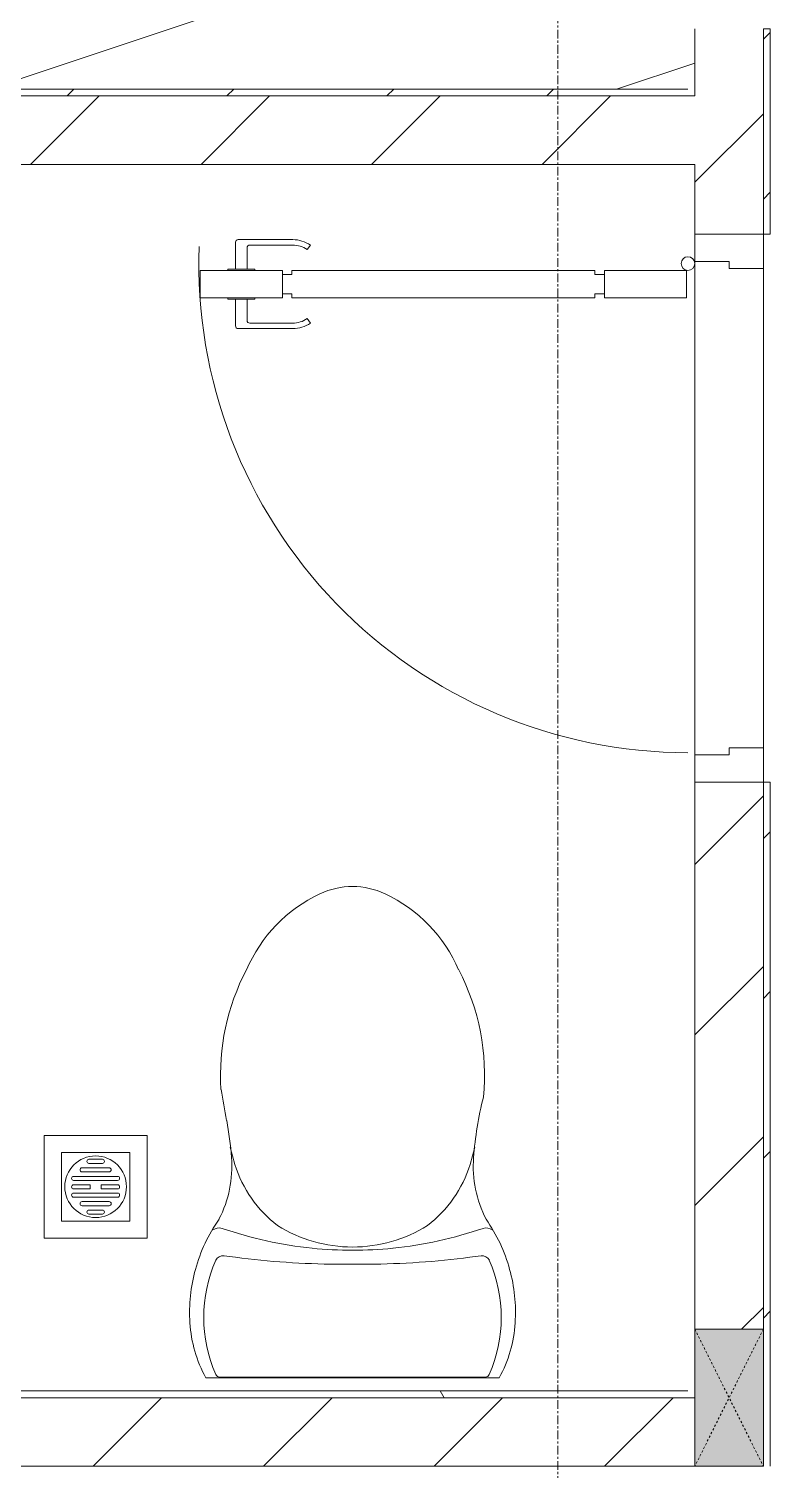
# Model space of a CAD drawing. Header units: millimetres. Extents: x 5357 to 259384, y -16348 to 109893.
# Drawn here: x 48080 to 49163, y 56631 to 58735 of the extents above; entities that cross this region are included whole.
import ezdxf

# ---------------------------------------------------------------- set-up
doc = ezdxf.new("R2010")
doc.units = ezdxf.units.MM
doc.linetypes.add('Dash', pattern=[6, 3, -3])
doc.linetypes.add('Grid Line', pattern=[22.225, 12.7, -3.175, 3.175, -3.175])
for name, color, linetype, lineweight in [('0-1', 7, 'Continuous', 5), ('A-DETL-GENF-1', 53, 'Continuous', 9), ('A-DOOR-1', 254, 'Continuous', 9), ('A-DOOR-2', 53, 'Continuous', 9), ('A-FLOR-1', 53, 'Continuous', 9), ('A-FLOR-PATT-1', 10, 'Continuous', 9), ('A-WALL-1', 9, 'Continuous', 18), ('A-WALL-2', 53, 'Continuous', 9), ('A-WALL-PATT-1', 10, 'Continuous', 9), ('A-WALL-PATT-2', 53, 'Continuous', 9), ('I-WALL-1', 9, 'Continuous', 18), ('M-EQPM-1', 254, 'Continuous', 9), ('M-EQPM-2', 53, 'Continuous', 9), ('P-SANR-FIXT-1', 254, 'Continuous', 9), ('P-SANR-FIXT-2', 53, 'Continuous', 9), ('S-COLS-2', 9, 'Continuous', 18), ('S-COLS-3', 53, 'Continuous', 9), ('S-COLS-4', 254, 'Continuous', 9), ('S-COLS-HDLN-1', 53, 'Dash', 9), ('S-GRID-1', 1, 'Grid Line', 9)]:
    doc.layers.add(name, color=color, linetype=linetype, lineweight=lineweight)
pattern_1 = [(45, (0, 0), (-124.4508, 124.4508), [])]
pattern_2 = [(45, (0, 0), (-116.67262, 116.67262), [])]

# ---------------------------------------------------------------- blocks, each defined once
blk = doc.blocks.new('DOOR_CW_01 CANH MO-PANEL KINH - DIG_02-800x2200-CỬA NHÔM KÍNH-401063-TKCS_MB CẢNH QUAN CÂY XANH')
at = {"layer": 'A-DETL-GENF-1'}
for p, q in [((-347, -182), (-347, -62)), ((-347, -62), (-307, -62)), ((-307, -62), (-307, -182)), ((-307, -182), (-347, -182)), ((-341, -196), (-341, -182)), ((-341, -182), (-313, -182)), ((-313, -182), (-313, -196)), ((-347, -196), (-341, -196)), ((-347, -638), (-347, -196)), ((-307, -196), (-313, -196)), ((-307, -196), (-307, -638)), ((-383.9, -611.2), (-377.3, -615.8)), ((-270.1, -611.2), (-276.7, -615.8)), ((-392, -637), (-392, -716.5)), ((-384, -699.5), (-384, -637)), ((-347, -638), (-341, -638)), ((-307, -652), (-347, -652)), ((-347, -652), (-347, -772)), ((-341, -652), (-341, -638)), ((-313, -652), (-341, -652)), ((-307, -638), (-313, -638)), ((-313, -638), (-313, -652)), ((-307, -772), (-307, -652)), ((-270, -699.5), (-270, -637)), ((-262, -637), (-262, -716.5)), ((-349, -692.2), (-349, -731.8)), ((-347, -692.2), (-349, -692.2)), ((-347, -692.2), (-347, -731.8)), ((-307, -692.2), (-307, -731.8)), ((-307, -692.2), (-305, -692.2)), ((-305, -692.2), (-305, -731.8)), ((-349, -703.5), (-380, -703.5)), ((-305, -703.5), (-274, -703.5)), ((-349, -720.5), (-388, -720.5)), ((-349, -731.8), (-347, -731.8)), ((-305, -731.8), (-307, -731.8)), ((-305, -720.5), (-266, -720.5)), ((-347, -772), (-307, -772))]:
    blk.add_line(p, q, dxfattribs=at)
blk.add_circle((-357, -60), 10, dxfattribs=at)
for centre, radius, start, end in [((-357, -60), 714, 268, 0), ((-347, -637), 45, 145, 180), ((-347, -637), 37, 145, 180), ((-307, -637), 37, 0, 35), ((-307, -637), 45, 360, 35), ((-380, -699.5), 4, 180, 270), ((-274, -699.5), 4, 270, 0), ((-388, -716.5), 4, 180, 270), ((-266, -716.5), 4, 270, 0)]:
    blk.add_arc(centre, radius, start, end, dxfattribs=at)
at = {"layer": 'A-DOOR-2'}
for p, q in [((-400, -50), (-400, 50)), ((-400, 50), (-350, 50)), ((-350, 50), (-350, 0)), ((350, 0), (350, 50)), ((350, 50), (400, 50)), ((400, 50), (400, -50)), ((-360, 0), (-360, -50)), ((-350, 0), (-360, 0)), ((360, 0), (350, 0)), ((360, -50), (360, 0)), ((-360, -50), (-400, -50)), ((-357, -50), (-332, -50)), ((400, -50), (360, -50))]:
    blk.add_line(p, q, dxfattribs=at)
blk = doc.blocks.new('TOILET - TOILET-348229-TKCS_MB CẢNH QUAN CÂY XANH')
at = {"layer": 'P-SANR-FIXT-2'}
for p, q in [((214.2, -19.1), (-214.2, -19.1)), ((194, -19.9), (-194, -19.9)), ((-171.7, -330.3), (-178.6, -355.5)), ((171.7, -330.3), (178.6, -355.5))]:
    blk.add_line(p, q, dxfattribs=at)
for centre, radius, start, end in [((-46.1, -111.1), 191.6, 151.2809, 176.4513), ((-193.7, -26.4), 6.48, 92.3168, 156.2862), ((193.7, -26.4), 6.48, 23.7138, 87.6832), ((46.1, -111.1), 191.6, 3.5487, 28.7191), ((-9.8, -107.2), 207.3, 156.2862, 203.7138), ((9.8, -107.2), 207.3, 336.2862, 23.7138), ((1.9, -114.1), 239.7, 176.4513, 195.2961), ((-1.9, -114.1), 239.7, 344.7039, 3.5487), ((-4, -115.7), 233.6, 195.2961, 215.2147), ((-14.3, -1400.4), 1215.6, 90.3974, 97.407), ((0, -3462.8), 3278, 89.6026, 90.3974), ((14.3, -1400.4), 1215.6, 82.593, 89.6026), ((4, -115.7), 233.6, 324.7853, 344.7039), ((-189.1, -185.5), 11.7, 205.4105, 277.5788), ((0.6, -792.1), 586.9, 95.8322, 108.9927), ((178.9, -2951.3), 2778.4, 97.2351, 97.5788), ((0, -416), 206.1, 90, 122.0732), ((0, -786.7), 581.5, 84.1678, 95.8322), ((0, -416), 206.1, 57.9268, 90), ((-0.6, -792.1), 586.9, 71.0073, 84.1678), ((-178.9, -2951.3), 2778.4, 82.4212, 82.7649), ((189.1, -185.5), 11.7, 262.4212, 334.5895), ((-195, -224.1), 13.8, 230.6724, 288.9927), ((-343.5, -327.4), 167.3, 355.4559, 27.38), ((-0.4, -384), 179.5, 127.4036, 162.5964), ((0.4, -384), 179.5, 17.4036, 52.5964), ((343.5, -327.4), 167.3, 152.62, 184.5441), ((195, -224.1), 13.8, 251.0073, 309.3276), ((-719.2, -297.5), 544.3, 346.0536, 355.4559), ((719.2, -297.5), 544.3, 184.5441, 190.2879), ((-1948.3, -805.1), 2171.2, 9.681, 10.8949), ((137.1, -461.2), 329.8, 174.3487, 207.6878), ((-137.1, -461.2), 329.8, 332.3122, 3.6835), ((45.1, -528.6), 217.6, 203.2216, 244.7718), ((-45.1, -528.6), 217.6, 295.2282, 336.7784), ((0, -624.4), 111.7, 244.7718, 295.2282)]:
    blk.add_arc(centre, radius, start, end, dxfattribs=at)
blk = doc.blocks.new('THU NUOC - THU NUOC-V57-TKCS_MB CẢNH QUAN CÂY XANH')
at = {"layer": 'M-EQPM-2'}
for p, q in [((-66.3, 70.6), (-66.3, -79.4)), ((83.7, 70.6), (-66.3, 70.6)), ((83.7, -79.4), (83.7, 70.6)), ((58.7, 45.6), (-41.3, 45.6)), ((-41.3, 45.6), (-41.3, -54.4)), ((58.7, -54.4), (58.7, 45.6)), ((-11, 23.3), (28.5, 23.3)), ((-1.1, 35.6), (18.5, 35.6)), ((18.5, 29.6), (-1.1, 29.6)), ((-23.3, 10.8), (40.9, 10.8)), ((40.9, 4.8), (-23.3, 4.8)), ((28.5, 17.3), (-11, 17.3)), ((-23.3, -1.2), (0.7, -1.2)), ((0.7, -7.2), (-23.3, -7.2)), ((-23.3, -13.6), (40.9, -13.6)), ((40.9, -19.6), (-23.3, -19.6)), ((0.7, -1.2), (0.7, -7.2)), ((16.7, -1.2), (40.9, -1.2)), ((16.7, -7.2), (16.7, -1.2)), ((40.9, -7.2), (16.7, -7.2)), ((-11, -26.1), (28.5, -26.1)), ((28.5, -32.1), (-11, -32.1)), ((-1.1, -38.5), (18.5, -38.5)), ((-41.3, -54.4), (58.7, -54.4)), ((18.5, -44.5), (-1.1, -44.5)), ((-66.3, -79.4), (83.7, -79.4))]:
    blk.add_line(p, q, dxfattribs=at)
for centre, radius, start, end in [((8.7, -4.4), 45, 0, 180), ((8.7, -4.4), 45, 0, 180), ((-11, 20.3), 3, 90, 270), ((-1.1, 32.6), 3, 90, 270), ((18.5, 32.6), 3, 270, 90), ((28.5, 20.3), 3, 270, 90), ((-23.3, 7.8), 3, 90, 270), ((40.9, 7.8), 3, 270, 90), ((8.7, -4.4), 45, 180, 360), ((8.7, -4.4), 45, 180, 360), ((-23.3, -4.2), 3, 90, 270), ((-23.3, -16.6), 3, 90, 270), ((40.9, -4.2), 3, 270, 90), ((40.9, -16.6), 3, 270, 90), ((-11, -29.1), 3, 90, 270), ((-1.1, -41.5), 3, 90, 270), ((18.5, -41.5), 3, 270, 90), ((28.5, -29.1), 3, 270, 90)]:
    blk.add_arc(centre, radius, start, end, dxfattribs=at)
blk = doc.blocks.new('G1_SOF - BO TRU - 100x200-V59-TKCS_MB CẢNH QUAN CÂY XANH')
at = {"layer": 'S-COLS-3'}
blk.add_hatch(color=256, dxfattribs=at).paths.add_polyline_path([(-50, -100), (50, -100), (50, 100), (-50, 100)])
at = {"layer": 'S-COLS-2'}
for p, q in [((-50, 100), (50, 100)), ((-50, -100), (-50, 100)), ((50, 100), (50, -100)), ((50, -100), (-50, -100))]:
    blk.add_line(p, q, dxfattribs=at)
at = {"layer": 'S-COLS-HDLN-1'}
for p, q in [((50, -100), (-50, 100)), ((-50, -100), (50, 100))]:
    blk.add_line(p, q, dxfattribs=at)
blk = doc.blocks.new('NCV_TKTC_TANG 1_rvt-1-TKCS_MB CẢNH QUAN CÂY XANH')
at = {"layer": 'A-FLOR-PATT-1'}
h = blk.add_hatch(dxfattribs=at)
h.set_pattern_fill('FP_5', color=256, style=0, pattern_type=2)
h.set_pattern_definition([(0, (0, 0), (1788.16, 447.04), [73.762, -1267.358, 73.762, -1267.358, -7152.64]), (0, (0, 0), (1788.16, 447.04), [-2682.24, 73.762, -2608.478, 73.762, -1267.358, -3129.28]), (0, (0, 0), (1788.16, 447.04), [-6705.6, 73.762, -820.318, 73.762, -2161.438]), (120, (670.56, 223.5), (-1281.228, 1325.072), [73.762, -1267.358, 73.762, -8419.998]), (120, (670.56, 223.5), (-1281.228, 1325.072), [-1414.882, -1267.358, 73.762, -2608.478, -4470.4]), (120, (670.56, 223.5), (-1281.228, 1325.072), [-5364.48, 73.762, -1267.358, 73.762, -3055.518]), (120, (670.56, 223.5), (-1281.228, 1325.072), [-6779.362, -820.318, 73.762, -2161.438]), (240, (894.1, 1117.6), (-506.932, -1772.112), [73.762, -1267.358, 73.762, -8419.998]), (240, (894.1, 1117.6), (-506.932, -1772.112), [-1414.882, -1267.358, 73.762, -2608.478, -4470.4]), (240, (894.1, 1117.6), (-506.932, -1772.112), [-5364.48, 73.762, -1267.358, 73.762, -3055.518]), (240, (894.1, 1117.6), (-506.932, -1772.112), [-6779.362, -820.318, 73.762, -2161.438])])
h.paths.add_polyline_path([(45502.6, 58636.9), (45552.6, 58636.9), (45552.6, 58646.9), (49052.6, 58646.9), (49052.6, 61626.9), (48312.4, 61626.9), (48312.4, 61176.6), (47862.4, 61176.6), (47860.7, 59675.3), (47858.6, 59659.3), (47847.5, 59632.5), (47829.8, 59609.5), (47806.8, 59591.8), (47780, 59580.7), (47751.3, 59576.9), (46323.8, 59576.9), (46295.1, 59580.7), (46268.3, 59591.8), (46245.3, 59609.5), (46227.6, 59632.5), (46216.5, 59659.3), (46212.7, 59688), (46212.7, 61176.6), (45762.7, 61176.6), (45762.6, 61501.9), (45212.6, 61501.9), (45212.6, 60051.9), (44662.6, 60051.9), (44662.6, 58646.9), (44752.6, 58646.9), (44752.6, 58636.9), (45212.6, 58636.9)])
h = blk.add_hatch(dxfattribs=at)
h.set_pattern_fill('FP_4', color=256, style=0, pattern_type=2)
h.set_pattern_definition([(216.87, (366.52, 916.3), (2748.89673, 1832.6049), [458.15, -4123.35]), (206.565, (916.3, 641.4), (-916.3012, -916.2996), [1024.455, -1024.455]), (198.435, (916.3, 183.26), (-1832.5985, -916.302), [579.52, -2318.076])])
h.paths.add_polyline_path([(45502.6, 58636.9), (45552.6, 58636.9), (45552.6, 58646.9), (49052.6, 58646.9), (49052.6, 61626.9), (48312.4, 61626.9), (48312.4, 61176.6), (47862.4, 61176.6), (47860.7, 59675.3), (47858.6, 59659.3), (47847.5, 59632.5), (47829.8, 59609.5), (47806.8, 59591.8), (47780, 59580.7), (47751.3, 59576.9), (46323.8, 59576.9), (46295.1, 59580.7), (46268.3, 59591.8), (46245.3, 59609.5), (46227.6, 59632.5), (46216.5, 59659.3), (46212.7, 59688), (46212.7, 61176.6), (45762.7, 61176.6), (45762.6, 61501.9), (45212.6, 61501.9), (45212.6, 60051.9), (44662.6, 60051.9), (44662.6, 58646.9), (44752.6, 58646.9), (44752.6, 58636.9), (45212.6, 58636.9)])
at = {"layer": 'A-WALL-PATT-1'}
h = blk.add_hatch(dxfattribs=at)
h.set_pattern_fill('FP_2', color=256, style=0, pattern_type=2)
h.set_pattern_definition(pattern_1)
h.paths.add_polyline_path([(49102.6, 56836.9), (49152.6, 56836.9), (49152.6, 57635.3), (49052.6, 57635.3), (49052.6, 56836.9), (49063.7, 56836.9)])
h.paths.add_polyline_path([(49152.6, 58435.3), (49152.6, 58734.9), (49052.6, 58734.9), (49052.6, 58435.3), (49102.6, 58435.3)])
h.paths.add_polyline_path([(49052.6, 59634.9), (49152.6, 59634.9), (49152.6, 59936.9), (49052.6, 59936.9)])
h.paths.add_polyline_path([(49052.6, 60136.9), (49152.6, 60136.9), (49152.6, 61636.9), (49052.6, 61636.9), (49052.6, 60580.9)])
h = blk.add_hatch(dxfattribs=at)
h.set_pattern_fill('FP_2', color=256, style=0, pattern_type=2)
h.set_pattern_definition(pattern_1)
h.paths.add_polyline_path([(47117.1, 58536.9), (49052.6, 58536.9), (49052.6, 58636.9), (47102.6, 58636.9), (47102.6, 58536.9)])
h = blk.add_hatch(dxfattribs=at)
h.set_pattern_fill('FP_11', color=256, style=0, pattern_type=2)
h.set_pattern_definition([(0, (0, 0), (894.08, 223.52), [73.762, -596.798, 73.762, -596.798, -3576.32]), (0, (0, 0), (894.08, 223.52), [-1341.12, 73.762, -1267.358, 73.762, -596.798, -1564.64]), (0, (0, 0), (894.08, 223.52), [-3352.8, 73.762, -373.278, 73.762, -1043.838]), (120, (335.28, 111.76), (-640.614, 662.536), [73.762, -596.798, 73.762, -4173.118]), (120, (335.28, 111.76), (-640.614, 662.536), [-744.322, -596.798, 73.762, -1267.358, -2235.2]), (120, (335.28, 111.76), (-640.614, 662.536), [-2682.24, 73.762, -596.798, 73.762, -1490.878]), (120, (335.28, 111.76), (-640.614, 662.536), [-3426.562, -373.278, 73.762, -1043.838]), (240, (447.04, 558.8), (-253.466, -886.056), [73.762, -596.798, 73.762, -4173.118]), (240, (447.04, 558.8), (-253.466, -886.056), [-744.322, -596.798, 73.762, -1267.358, -2235.2]), (240, (447.04, 558.8), (-253.466, -886.056), [-2682.24, 73.762, -596.798, 73.762, -1490.878]), (240, (447.04, 558.8), (-253.466, -886.056), [-3426.562, -373.278, 73.762, -1043.838])])
h.paths.add_polyline_path([(47722.3, 56736.9), (49042.6, 56736.9), (49042.6, 56746.9), (46752.6, 56746.9), (46752.6, 56736.9), (47117.1, 56736.9)])
h = blk.add_hatch(dxfattribs=at)
h.set_pattern_fill('FP_2', color=256, style=0, pattern_type=2)
h.set_pattern_definition(pattern_1)
h.paths.add_polyline_path([(44652.6, 56636.9), (46652.6, 56636.9), (46652.6, 56736.9), (44652.6, 56736.9)])
h.paths.add_polyline_path([(46814.5, 56636.9), (49052.6, 56636.9), (49052.6, 56736.9), (46752.6, 56736.9), (46752.6, 56636.9)])
at = {"layer": 'A-WALL-PATT-2'}
h = blk.add_hatch(dxfattribs=at)
h.set_pattern_fill('FP_10', color=256, style=0, pattern_type=2)
h.set_pattern_definition(pattern_2)
h.paths.add_polyline_path([(49162.6, 56636.9), (49162.6, 57635.3), (49152.6, 57635.3), (49152.6, 56636.9)])
h.paths.add_polyline_path([(49162.6, 58435.3), (49162.6, 58734.9), (49152.6, 58734.9), (49152.6, 58435.3)])
h.paths.add_polyline_path([(49152.6, 59634.9), (49162.6, 59634.9), (49162.6, 59936.9), (49152.6, 59936.9)])
h = blk.add_hatch(dxfattribs=at)
h.set_pattern_fill('FP_10', color=256, style=0, pattern_type=2)
h.set_pattern_definition(pattern_2)
h.paths.add_polyline_path([(45552.6, 58636.9), (49052.6, 58636.9), (49052.6, 58646.9), (45552.6, 58646.9)])
h.paths.add_polyline_path([(44752.6, 58636.9), (44752.6, 58646.9), (44652.6, 58646.9), (44652.6, 58636.9)])
at = {"layer": 'A-FLOR-1'}
for p, q in [((49052.6, 58395.3), (49052.6, 57675.3)), ((49152.6, 58385.3), (49152.6, 57685.3)), ((49152.6, 57685.3), (49152.6, 58385.3))]:
    blk.add_line(p, q, dxfattribs=at)
at = {"layer": 'A-WALL-1'}
for p, q in [((49052.6, 58636.9), (47102.6, 58636.9)), ((49052.6, 58646.9), (49052.6, 58636.9)), ((47102.6, 58536.9), (49052.6, 58536.9)), ((49052.6, 58536.9), (49052.6, 58526.9)), ((49052.6, 56736.9), (46752.6, 56736.9)), ((46752.6, 56636.9), (49052.6, 56636.9))]:
    blk.add_line(p, q, dxfattribs=at)
at = {"layer": 'A-WALL-2'}
for p, q in [((49052.6, 58734.9), (49052.6, 58646.9)), ((49152.6, 58435.3), (49152.6, 58734.9)), ((49152.6, 58734.9), (49152.6, 58435.3)), ((49052.6, 58526.9), (49052.6, 58435.3)), ((49152.6, 58385.3), (49152.6, 57685.3)), ((49052.6, 57635.3), (49052.6, 56836.9)), ((49152.6, 56836.9), (49152.6, 57635.3)), ((49152.6, 57635.3), (49152.6, 56836.9))]:
    blk.add_line(p, q, dxfattribs=at)
at = {"layer": 'I-WALL-1'}
for p, q in [((49162.6, 58734.9), (49152.6, 58734.9)), ((49162.6, 58435.3), (49162.6, 58734.9)), ((49042.6, 58646.9), (45552.6, 58646.9)), ((46652.6, 58636.9), (49052.6, 58636.9)), ((49052.6, 58636.9), (49052.6, 58646.9)), ((49152.6, 58435.3), (49162.6, 58435.3)), ((49162.6, 57635.3), (49152.6, 57635.3)), ((49162.6, 56636.9), (49162.6, 57635.3)), ((49042.6, 56746.9), (46762.6, 56746.9)), ((46752.6, 56736.9), (49042.6, 56736.9))]:
    blk.add_line(p, q, dxfattribs=at)
at = {"layer": 'A-DOOR-1', "rotation": 270.0000000000009}
blk.add_blockref('DOOR_CW_01 CANH MO-PANEL KINH - DIG_02-800x2200-CỬA NHÔM KÍNH-401063-TKCS_MB CẢNH QUAN CÂY XANH', (49102.6, 58035.3), dxfattribs=at)
at = {"layer": 'M-EQPM-1', "rotation": 180}
blk.add_blockref('THU NUOC - THU NUOC-V57-TKCS_MB CẢNH QUAN CÂY XANH', (48186.7, 57040.4), dxfattribs=at)
at = {"layer": 'P-SANR-FIXT-1', "rotation": 180}
blk.add_blockref('TOILET - TOILET-348229-TKCS_MB CẢNH QUAN CÂY XANH', (48553, 56746.9), dxfattribs=at)
at = {"layer": 'S-COLS-4', "rotation": 180}
blk.add_blockref('G1_SOF - BO TRU - 100x200-V59-TKCS_MB CẢNH QUAN CÂY XANH', (49102.6, 56736.9), dxfattribs=at)

msp = doc.modelspace()

# ---------------------------------------------------------------- linework, layer by layer
at = {"layer": 'S-GRID-1'}
msp.add_line((48852.6, 20960.6), (48852.6, 80482.7), dxfattribs=at)

# ---------------------------------------------------------------- block references
at = {"layer": '0-1'}
msp.add_blockref('NCV_TKTC_TANG 1_rvt-1-TKCS_MB CẢNH QUAN CÂY XANH', (0, 0), dxfattribs=at)

doc.saveas('drawing.dxf')
